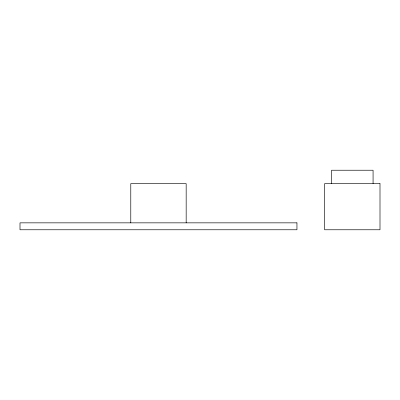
<?xml version="1.0" encoding="UTF-8"?>
<svg xmlns="http://www.w3.org/2000/svg" width="400" height="400" viewBox="0 0 400 400"><rect width="100%" height="100%" fill="white"/><g stroke="black" fill="none" stroke-linecap="round" stroke-linejoin="round"><path stroke-width="0.6" d="M373.075 183.615L373.075 170.23L331.535 170.23L331.535 183.615M186.17 222.85L186.17 183.615L130.78 183.615L130.78 222.85M380 183.615L324.61 183.615L324.61 229.77L380 229.77L380 183.615M296.95 222.85L20 222.85L20 229.77L296.95 229.77L296.95 222.85"/></g></svg>
